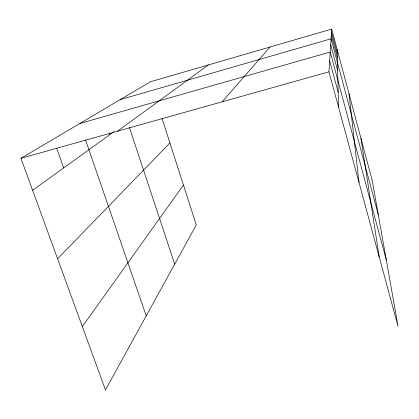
<?xml version="1.0" encoding="UTF-8"?>
<svg xmlns="http://www.w3.org/2000/svg" width="419" height="419" viewBox="0 0 419 419"><rect width="100%" height="100%" fill="white"/><g stroke="black" fill="none" stroke-linecap="round" stroke-linejoin="round"><path stroke-width="0.63" d="M331.701 29.084L372.219 180.5L398.05 326.328L328.952 71.817L331.701 29.084L150.264 81.831L20.95 158.314L105.457 389.916L196.281 224.951L162.001 118.341M82.349 326.59L183.449 185.041M222.117 101.817L270.061 47.001M57.597 258.759L169.915 142.947M117.524 131.194L208.4 64.929M32.609 190.273L114.041 131.655M120.174 99.628L331.078 38.784L378.226 214.402M79.856 123.474L330.224 52.014L386.276 259.859M20.95 158.314L328.952 71.817M56.701 148.295L63.651 167.93M85.544 139.967L146.215 315.884M109.259 132.792L109.883 134.651M129.408 127.486L174.702 264.148M329.659 60.818L338.18 92.321M331.309 35.201L337.368 57.796M330.691 44.802L337.672 70.748M331.513 31.985L337.264 53.449M360.937 138.328L379.226 256.988M349.022 93.804L359.004 182.511M337.169 49.521L338.526 107.086"/></g></svg>
